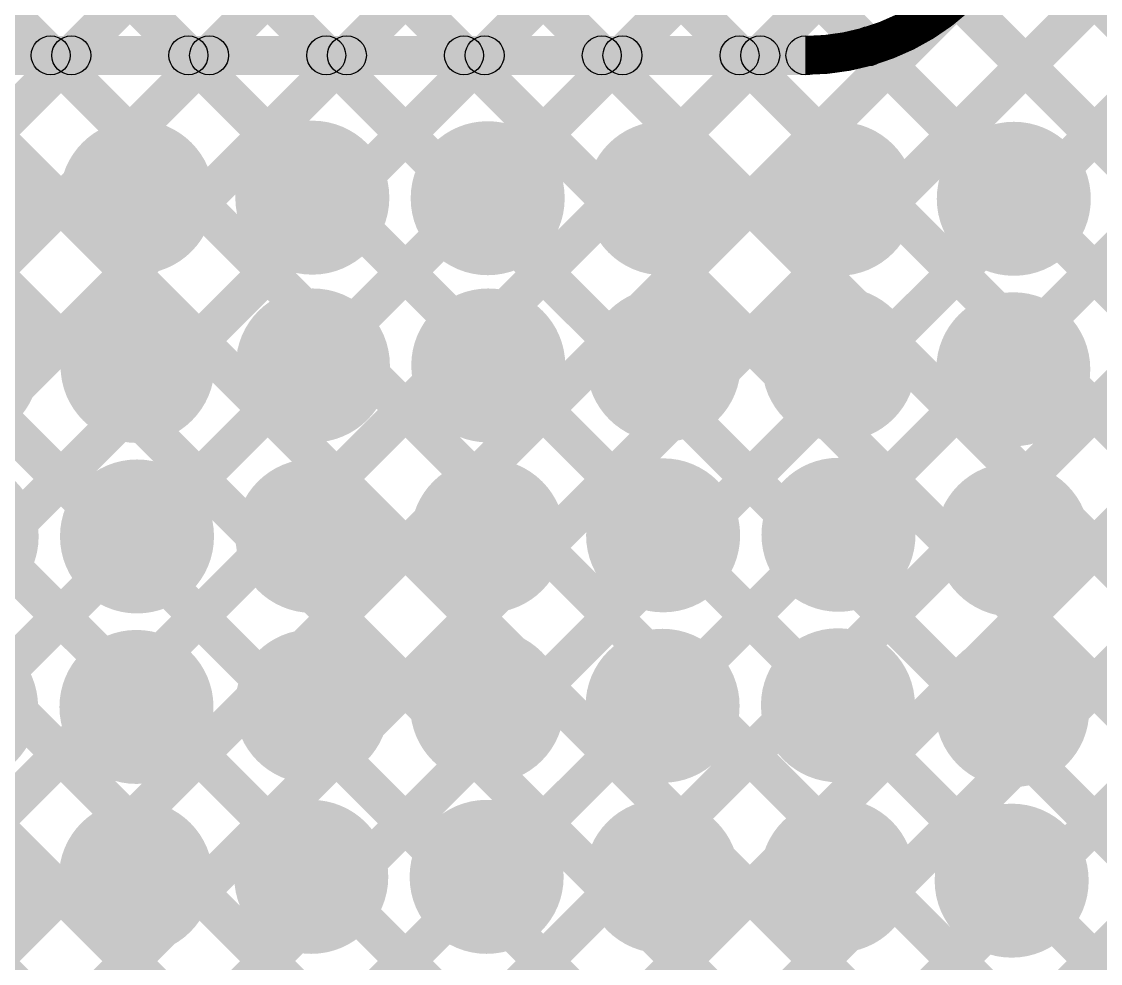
# Model space of a CAD drawing. Header units: millimetres. Extents: x 3.07 to 5.81, y 1.29 to 3.84.
# Drawn here: x 5.0831 to 5.3045, y 2.1916 to 2.3849 of the extents above; entities that cross this region are included whole.
import ezdxf

# ---------------------------------------------------------------- set-up
doc = ezdxf.new("R2010")
doc.units = ezdxf.units.MM
doc.header["$MEASUREMENT"] = 0
for name, color, linetype in [('BottomLayer', 5, 'Continuous'), ('BottomSolder', 6, 'Continuous'), ('TopLayer', 1, 'Continuous'), ('TopSolder', 216, 'Continuous'), ('ViaHoleLayer', 16, 'Continuous')]:
    doc.layers.add(name, color=color, linetype=linetype)

msp = doc.modelspace()

# ---------------------------------------------------------------- hatches: boundary and pattern name
at = {"layer": 'BottomLayer'}
for points in [[(4.72717, 2.84736), (4.73283, 2.85301), (5.60207, 1.98377), (5.59642, 1.97811)], [(4.72717, 2.81907), (4.73283, 2.82473), (5.48773, 2.06983), (5.48207, 2.06417)], [(4.72717, 2.79079), (4.73283, 2.79644), (5.45945, 2.06983), (5.45379, 2.06417)], [(4.72717, 2.7625), (4.73283, 2.76816), (5.44083, 2.06016), (5.43517, 2.0545)], [(4.72717, 2.73422), (4.73283, 2.73988), (5.44083, 2.03188), (5.43517, 2.02622)], [(4.72717, 2.70594), (4.73283, 2.71159), (5.44083, 2.00359), (5.43517, 1.99794)], [(4.72717, 2.67765), (4.73283, 2.68331), (5.41131, 2.00483), (5.40565, 1.99917)], [(4.72717, 2.64937), (4.73283, 2.65502), (5.38302, 2.00483), (5.37737, 1.99917)], [(4.72717, 2.62108), (4.73283, 2.62674), (5.35474, 2.00483), (5.34908, 1.99917)], [(4.72717, 2.5928), (4.73283, 2.59845), (5.26045, 2.07083), (5.2548, 2.06517)], [(4.72717, 2.56451), (4.73283, 2.57017), (5.23217, 2.07083), (5.22651, 2.06517)], [(4.72717, 2.53623), (4.73283, 2.54189), (5.21483, 2.05989), (5.20917, 2.05423)], [(4.89797, 2.09217), (4.89232, 2.09783), (5.28432, 2.48983), (5.28997, 2.48417)], [(4.92626, 2.09217), (4.9206, 2.09783), (5.3126, 2.48983), (5.31826, 2.48417)], [(4.93583, 1.84718), (4.93017, 1.85284), (5.56716, 2.48983), (5.57282, 2.48417)], [(4.93583, 1.87547), (4.93017, 1.88113), (5.53887, 2.48983), (5.54453, 2.48417)], [(4.93583, 1.8189), (4.93017, 1.82456), (5.59544, 2.48983), (5.6011, 2.48417)], [(4.93583, 1.90375), (4.93017, 1.90941), (5.51059, 2.48983), (5.51625, 2.48417)], [(4.93583, 1.93204), (4.93017, 1.93769), (5.48231, 2.48983), (5.48796, 2.48417)], [(4.93583, 2.07346), (4.93017, 2.07912), (5.34088, 2.48983), (5.34654, 2.48417)], [(4.93583, 1.98861), (4.93017, 1.99426), (5.42574, 2.48983), (5.43139, 2.48417)], [(4.93583, 2.04517), (4.93017, 2.05083), (5.36917, 2.48983), (5.37483, 2.48417)], [(4.93583, 2.01689), (4.93017, 2.02255), (5.39745, 2.48983), (5.40311, 2.48417)], [(4.93583, 1.96032), (4.93017, 1.96598), (5.45402, 2.48983), (5.45968, 2.48417)], [(5.11864, 2.48417), (5.1243, 2.48983), (5.68683, 1.9273), (5.68117, 1.92164)], [(5.22567, 2.462), (5.23133, 2.46765), (5.68683, 2.01215), (5.68117, 2.00649)], [(4.81312, 2.09217), (4.80746, 2.09783), (5.16638, 2.45674), (5.17204, 2.45109)], [(5.21821, 2.44117), (5.22387, 2.44683), (5.68683, 1.98387), (5.68117, 1.97821)], [(4.8414, 2.09217), (4.83575, 2.09783), (5.17892, 2.44101), (5.18458, 2.43535)], [(4.86969, 2.09217), (4.86403, 2.09783), (5.20376, 2.43755), (5.20941, 2.4319)], [(5.20004, 2.43105), (5.2057, 2.43671), (5.68683, 1.95558), (5.68117, 1.94993)]]:
    msp.add_hatch(color=5, dxfattribs=at).paths.add_polyline_path(points)
h = msp.add_hatch(color=5, dxfattribs=at)
edge = h.paths.add_edge_path()
edge.add_arc((5.10677, 2.34889), 0.01181, 0, 360)
h = msp.add_hatch(color=5, dxfattribs=at)
edge = h.paths.add_edge_path()
edge.add_arc((5.14277, 2.34878), 0.01181, 0, 360)
h = msp.add_hatch(color=5, dxfattribs=at)
edge = h.paths.add_edge_path()
edge.add_arc((5.17877, 2.34867), 0.01181, 0, 360)
h = msp.add_hatch(color=5, dxfattribs=at)
edge = h.paths.add_edge_path()
edge.add_arc((5.21477, 2.34867), 0.01181, 0, 360)
h = msp.add_hatch(color=5, dxfattribs=at)
edge = h.paths.add_edge_path()
edge.add_arc((5.25077, 2.34855), 0.01181, 0, 360)
h = msp.add_hatch(color=5, dxfattribs=at)
edge = h.paths.add_edge_path()
edge.add_arc((5.28677, 2.34855), 0.01181, 0, 360)
h = msp.add_hatch(color=5, dxfattribs=at)
edge = h.paths.add_edge_path()
edge.add_arc((5.10689, 2.31422), 0.01181, 0, 360)
h = msp.add_hatch(color=5, dxfattribs=at)
edge = h.paths.add_edge_path()
edge.add_arc((5.14289, 2.31433), 0.01181, 0, 360)
h = msp.add_hatch(color=5, dxfattribs=at)
edge = h.paths.add_edge_path()
edge.add_arc((5.17889, 2.31433), 0.01181, 0, 360)
h = msp.add_hatch(color=5, dxfattribs=at)
edge = h.paths.add_edge_path()
edge.add_arc((5.21489, 2.31445), 0.01181, 0, 360)
h = msp.add_hatch(color=5, dxfattribs=at)
edge = h.paths.add_edge_path()
edge.add_arc((5.25089, 2.31456), 0.01181, 0, 360)
h = msp.add_hatch(color=5, dxfattribs=at)
edge = h.paths.add_edge_path()
edge.add_arc((5.28666, 2.31355), 0.01181, 0, 360)
h = msp.add_hatch(color=5, dxfattribs=at)
edge = h.paths.add_edge_path()
edge.add_arc((5.10678, 2.27922), 0.01181, 0, 360)
h = msp.add_hatch(color=5, dxfattribs=at)
edge = h.paths.add_edge_path()
edge.add_arc((5.14278, 2.27933), 0.01181, 0, 360)
h = msp.add_hatch(color=5, dxfattribs=at)
edge = h.paths.add_edge_path()
edge.add_arc((5.17878, 2.27933), 0.01181, 0, 360)
h = msp.add_hatch(color=5, dxfattribs=at)
edge = h.paths.add_edge_path()
edge.add_arc((5.21478, 2.27945), 0.01181, 0, 360)
h = msp.add_hatch(color=5, dxfattribs=at)
edge = h.paths.add_edge_path()
edge.add_arc((5.25078, 2.27956), 0.01181, 0, 360)
h = msp.add_hatch(color=5, dxfattribs=at)
edge = h.paths.add_edge_path()
edge.add_arc((5.28655, 2.27855), 0.01181, 0, 360)
h = msp.add_hatch(color=5, dxfattribs=at)
edge = h.paths.add_edge_path()
edge.add_arc((5.10667, 2.24422), 0.01181, 0, 360)
h = msp.add_hatch(color=5, dxfattribs=at)
edge = h.paths.add_edge_path()
edge.add_arc((5.14267, 2.24433), 0.01181, 0, 360)
h = msp.add_hatch(color=5, dxfattribs=at)
edge = h.paths.add_edge_path()
edge.add_arc((5.17867, 2.24433), 0.01181, 0, 360)
h = msp.add_hatch(color=5, dxfattribs=at)
edge = h.paths.add_edge_path()
edge.add_arc((5.21467, 2.24445), 0.01181, 0, 360)
h = msp.add_hatch(color=5, dxfattribs=at)
edge = h.paths.add_edge_path()
edge.add_arc((5.25067, 2.24456), 0.01181, 0, 360)
h = msp.add_hatch(color=5, dxfattribs=at)
edge = h.paths.add_edge_path()
edge.add_arc((5.28644, 2.24355), 0.01181, 0, 360)
h = msp.add_hatch(color=5, dxfattribs=at)
edge = h.paths.add_edge_path()
edge.add_arc((5.25055, 2.20956), 0.01181, 0, 360)
h = msp.add_hatch(color=5, dxfattribs=at)
edge = h.paths.add_edge_path()
edge.add_arc((5.10655, 2.20922), 0.01181, 0, 360)
h = msp.add_hatch(color=5, dxfattribs=at)
edge = h.paths.add_edge_path()
edge.add_arc((5.14255, 2.20933), 0.01181, 0, 360)
h = msp.add_hatch(color=5, dxfattribs=at)
edge = h.paths.add_edge_path()
edge.add_arc((5.17855, 2.20933), 0.01181, 0, 360)
h = msp.add_hatch(color=5, dxfattribs=at)
edge = h.paths.add_edge_path()
edge.add_arc((5.21455, 2.20945), 0.01181, 0, 360)
h = msp.add_hatch(color=5, dxfattribs=at)
edge = h.paths.add_edge_path()
edge.add_arc((5.28633, 2.20855), 0.01181, 0, 360)
at = {"layer": 'BottomSolder'}
h = msp.add_hatch(color=6, dxfattribs=at)
edge = h.paths.add_edge_path()
edge.add_arc((5.071, 2.34922), 0.01581, 0, 360)
h = msp.add_hatch(color=6, dxfattribs=at)
edge = h.paths.add_edge_path()
edge.add_arc((5.10677, 2.34889), 0.01581, 0, 360)
h = msp.add_hatch(color=6, dxfattribs=at)
edge = h.paths.add_edge_path()
edge.add_arc((5.14277, 2.34878), 0.01581, 0, 360)
h = msp.add_hatch(color=6, dxfattribs=at)
edge = h.paths.add_edge_path()
edge.add_arc((5.17877, 2.34867), 0.01581, 0, 360)
h = msp.add_hatch(color=6, dxfattribs=at)
edge = h.paths.add_edge_path()
edge.add_arc((5.21477, 2.34867), 0.01581, 0, 360)
h = msp.add_hatch(color=6, dxfattribs=at)
edge = h.paths.add_edge_path()
edge.add_arc((5.25077, 2.34855), 0.01581, 0, 360)
h = msp.add_hatch(color=6, dxfattribs=at)
edge = h.paths.add_edge_path()
edge.add_arc((5.28677, 2.34855), 0.01581, 0, 360)
h = msp.add_hatch(color=6, dxfattribs=at)
edge = h.paths.add_edge_path()
edge.add_arc((5.07089, 2.31422), 0.01581, 0, 360)
h = msp.add_hatch(color=6, dxfattribs=at)
edge = h.paths.add_edge_path()
edge.add_arc((5.10689, 2.31422), 0.01581, 0, 360)
h = msp.add_hatch(color=6, dxfattribs=at)
edge = h.paths.add_edge_path()
edge.add_arc((5.14289, 2.31433), 0.01581, 0, 360)
h = msp.add_hatch(color=6, dxfattribs=at)
edge = h.paths.add_edge_path()
edge.add_arc((5.17889, 2.31433), 0.01581, 0, 360)
h = msp.add_hatch(color=6, dxfattribs=at)
edge = h.paths.add_edge_path()
edge.add_arc((5.21489, 2.31445), 0.01581, 0, 360)
h = msp.add_hatch(color=6, dxfattribs=at)
edge = h.paths.add_edge_path()
edge.add_arc((5.25089, 2.31456), 0.01581, 0, 360)
h = msp.add_hatch(color=6, dxfattribs=at)
edge = h.paths.add_edge_path()
edge.add_arc((5.28666, 2.31355), 0.01581, 0, 360)
h = msp.add_hatch(color=6, dxfattribs=at)
edge = h.paths.add_edge_path()
edge.add_arc((5.07078, 2.27922), 0.01581, 0, 360)
h = msp.add_hatch(color=6, dxfattribs=at)
edge = h.paths.add_edge_path()
edge.add_arc((5.10678, 2.27922), 0.01581, 0, 360)
h = msp.add_hatch(color=6, dxfattribs=at)
edge = h.paths.add_edge_path()
edge.add_arc((5.14278, 2.27933), 0.01581, 0, 360)
h = msp.add_hatch(color=6, dxfattribs=at)
edge = h.paths.add_edge_path()
edge.add_arc((5.17878, 2.27933), 0.01581, 0, 360)
h = msp.add_hatch(color=6, dxfattribs=at)
edge = h.paths.add_edge_path()
edge.add_arc((5.21478, 2.27945), 0.01581, 0, 360)
h = msp.add_hatch(color=6, dxfattribs=at)
edge = h.paths.add_edge_path()
edge.add_arc((5.25078, 2.27956), 0.01581, 0, 360)
h = msp.add_hatch(color=6, dxfattribs=at)
edge = h.paths.add_edge_path()
edge.add_arc((5.28655, 2.27855), 0.01581, 0, 360)
h = msp.add_hatch(color=6, dxfattribs=at)
edge = h.paths.add_edge_path()
edge.add_arc((5.07067, 2.24422), 0.01581, 0, 360)
h = msp.add_hatch(color=6, dxfattribs=at)
edge = h.paths.add_edge_path()
edge.add_arc((5.10667, 2.24422), 0.01581, 0, 360)
h = msp.add_hatch(color=6, dxfattribs=at)
edge = h.paths.add_edge_path()
edge.add_arc((5.14267, 2.24433), 0.01581, 0, 360)
h = msp.add_hatch(color=6, dxfattribs=at)
edge = h.paths.add_edge_path()
edge.add_arc((5.17867, 2.24433), 0.01581, 0, 360)
h = msp.add_hatch(color=6, dxfattribs=at)
edge = h.paths.add_edge_path()
edge.add_arc((5.21467, 2.24445), 0.01581, 0, 360)
h = msp.add_hatch(color=6, dxfattribs=at)
edge = h.paths.add_edge_path()
edge.add_arc((5.25067, 2.24456), 0.01581, 0, 360)
h = msp.add_hatch(color=6, dxfattribs=at)
edge = h.paths.add_edge_path()
edge.add_arc((5.28644, 2.24355), 0.01581, 0, 360)
h = msp.add_hatch(color=6, dxfattribs=at)
edge = h.paths.add_edge_path()
edge.add_arc((5.07055, 2.20922), 0.01581, 0, 360)
h = msp.add_hatch(color=6, dxfattribs=at)
edge = h.paths.add_edge_path()
edge.add_arc((5.10655, 2.20922), 0.01581, 0, 360)
h = msp.add_hatch(color=6, dxfattribs=at)
edge = h.paths.add_edge_path()
edge.add_arc((5.14255, 2.20933), 0.01581, 0, 360)
h = msp.add_hatch(color=6, dxfattribs=at)
edge = h.paths.add_edge_path()
edge.add_arc((5.17855, 2.20933), 0.01581, 0, 360)
h = msp.add_hatch(color=6, dxfattribs=at)
edge = h.paths.add_edge_path()
edge.add_arc((5.21455, 2.20945), 0.01581, 0, 360)
h = msp.add_hatch(color=6, dxfattribs=at)
edge = h.paths.add_edge_path()
edge.add_arc((5.25055, 2.20956), 0.01581, 0, 360)
h = msp.add_hatch(color=6, dxfattribs=at)
edge = h.paths.add_edge_path()
edge.add_arc((5.28633, 2.20855), 0.01581, 0, 360)
at = {"layer": 'TopLayer'}
for points in [[(4.93583, 1.98861), (4.93017, 1.99426), (5.63417, 2.69826), (5.63983, 2.69261)], [(4.93968, 1.96417), (4.93402, 1.96983), (5.63417, 2.66998), (5.63983, 2.66432)], [(4.96796, 1.96417), (4.96231, 1.96983), (5.63417, 2.64169), (5.63983, 2.63604)], [(4.99625, 1.96417), (4.99059, 1.96983), (5.63417, 2.61341), (5.63983, 2.60775)], [(4.93583, 2.01689), (4.93017, 2.02255), (5.50347, 2.59585), (5.50913, 2.59019)], [(5.02453, 1.96417), (5.01887, 1.96983), (5.63417, 2.58513), (5.63983, 2.57947)], [(5.17719, 2.08854), (5.17153, 2.0942), (5.63417, 2.55684), (5.63983, 2.55118)], [(5.2071, 2.09017), (5.20144, 2.09583), (5.63417, 2.52856), (5.63983, 2.5229)], [(5.28379, 2.40387), (5.28945, 2.40953), (5.60315, 2.09583), (5.59749, 2.09017)], [(4.93583, 2.04517), (4.93017, 2.05083), (5.27231, 2.39297), (5.27797, 2.38731)], [(5.27218, 2.3872), (5.27784, 2.39285), (5.57487, 2.09583), (5.56921, 2.09017)], [(4.93583, 2.10174), (4.93017, 2.1074), (5.2036, 2.38083), (5.20926, 2.37517)], [(4.93583, 2.13003), (4.93017, 2.13568), (5.17532, 2.38083), (5.18097, 2.37517)], [(4.93583, 2.07346), (4.93017, 2.07912), (5.23188, 2.38083), (5.23754, 2.37517)], [(4.93583, 2.15831), (4.93017, 2.16397), (5.14703, 2.38083), (5.15269, 2.37517)], [(4.93583, 2.1866), (4.93017, 2.19225), (5.11875, 2.38083), (5.1244, 2.37517)], [(4.93583, 2.21488), (4.93017, 2.22054), (5.09046, 2.38083), (5.09612, 2.37517)], [(4.936, 2.374), (4.936, 2.382), (5.244, 2.382), (5.244, 2.374)], [(4.9448, 2.37517), (4.95045, 2.38083), (5.23545, 2.09583), (5.2298, 2.09017)], [(4.97308, 2.37517), (4.97874, 2.38083), (5.26374, 2.09583), (5.25808, 2.09017)], [(5.00137, 2.37517), (5.00702, 2.38083), (5.29202, 2.09583), (5.28637, 2.09017)], [(5.02965, 2.37517), (5.03531, 2.38083), (5.32031, 2.09583), (5.31465, 2.09017)], [(5.05794, 2.37517), (5.06359, 2.38083), (5.34859, 2.09583), (5.34294, 2.09017)], [(5.08622, 2.37517), (5.09188, 2.38083), (5.37688, 2.09583), (5.37122, 2.09017)], [(5.1145, 2.37517), (5.12016, 2.38083), (5.40516, 2.09583), (5.3995, 2.09017)], [(5.14279, 2.37517), (5.14844, 2.38083), (5.43344, 2.09583), (5.42779, 2.09017)], [(5.17107, 2.37517), (5.17673, 2.38083), (5.46173, 2.09583), (5.45607, 2.09017)], [(5.19936, 2.37517), (5.20501, 2.38083), (5.49001, 2.09583), (5.48436, 2.09017)], [(5.22764, 2.37517), (5.2333, 2.38083), (5.5183, 2.09583), (5.51264, 2.09017)], [(5.25408, 2.37702), (5.25973, 2.38268), (5.54658, 2.09583), (5.54093, 2.09017)], [(4.93017, 2.36151), (4.93583, 2.36717), (5.20717, 2.09583), (5.20151, 2.09017)], [(4.93017, 2.33323), (4.93583, 2.33889), (5.17992, 2.09479), (5.17426, 2.08914)]]:
    msp.add_hatch(color=1, dxfattribs=at).paths.add_polyline_path(points)
h = msp.add_hatch(color=1, dxfattribs=at)
edge = h.paths.add_edge_path()
edge.add_arc((5.25691, 2.37985), 0.004, 0, 360)
h = msp.add_hatch(color=1, dxfattribs=at)
edge = h.paths.add_edge_path()
edge.add_arc((5.08905, 2.378), 0.004, 0, 360)
h = msp.add_hatch(color=1, dxfattribs=at)
edge = h.paths.add_edge_path()
edge.add_arc((5.09329, 2.378), 0.004, 0, 360)
h = msp.add_hatch(color=1, dxfattribs=at)
edge = h.paths.add_edge_path()
edge.add_arc((5.11733, 2.378), 0.004, 0, 360)
h = msp.add_hatch(color=1, dxfattribs=at)
edge = h.paths.add_edge_path()
edge.add_arc((5.12158, 2.378), 0.004, 0, 360)
h = msp.add_hatch(color=1, dxfattribs=at)
edge = h.paths.add_edge_path()
edge.add_arc((5.14562, 2.378), 0.004, 0, 360)
h = msp.add_hatch(color=1, dxfattribs=at)
edge = h.paths.add_edge_path()
edge.add_arc((5.14986, 2.378), 0.004, 0, 360)
h = msp.add_hatch(color=1, dxfattribs=at)
edge = h.paths.add_edge_path()
edge.add_arc((5.1739, 2.378), 0.004, 0, 360)
h = msp.add_hatch(color=1, dxfattribs=at)
edge = h.paths.add_edge_path()
edge.add_arc((5.17814, 2.378), 0.004, 0, 360)
h = msp.add_hatch(color=1, dxfattribs=at)
edge = h.paths.add_edge_path()
edge.add_arc((5.20219, 2.378), 0.004, 0, 360)
h = msp.add_hatch(color=1, dxfattribs=at)
edge = h.paths.add_edge_path()
edge.add_arc((5.20643, 2.378), 0.004, 0, 360)
h = msp.add_hatch(color=1, dxfattribs=at)
edge = h.paths.add_edge_path()
edge.add_arc((5.23047, 2.378), 0.004, 0, 360)
h = msp.add_hatch(color=1, dxfattribs=at)
edge = h.paths.add_edge_path()
edge.add_arc((5.23471, 2.378), 0.004, 0, 360)
h = msp.add_hatch(color=1, dxfattribs=at)
edge = h.paths.add_edge_path()
edge.add_arc((5.244, 2.378), 0.004, 0, 360)
h = msp.add_hatch(color=1, dxfattribs=at)
edge = h.paths.add_edge_path()
edge.add_arc((5.244, 2.378), 0.004, 0, 360)
h = msp.add_hatch(color=1, dxfattribs=at)
edge = h.paths.add_edge_path()
edge.add_arc((5.10677, 2.34889), 0.01181, 0, 360)
h = msp.add_hatch(color=1, dxfattribs=at)
edge = h.paths.add_edge_path()
edge.add_arc((5.14277, 2.34878), 0.01181, 0, 360)
h = msp.add_hatch(color=1, dxfattribs=at)
edge = h.paths.add_edge_path()
edge.add_arc((5.17877, 2.34867), 0.01181, 0, 360)
h = msp.add_hatch(color=1, dxfattribs=at)
edge = h.paths.add_edge_path()
edge.add_arc((5.21477, 2.34867), 0.01181, 0, 360)
h = msp.add_hatch(color=1, dxfattribs=at)
edge = h.paths.add_edge_path()
edge.add_arc((5.25077, 2.34855), 0.01181, 0, 360)
h = msp.add_hatch(color=1, dxfattribs=at)
edge = h.paths.add_edge_path()
edge.add_arc((5.28677, 2.34855), 0.01181, 0, 360)
h = msp.add_hatch(color=1, dxfattribs=at)
edge = h.paths.add_edge_path()
edge.add_arc((5.10689, 2.31422), 0.01181, 0, 360)
h = msp.add_hatch(color=1, dxfattribs=at)
edge = h.paths.add_edge_path()
edge.add_arc((5.14289, 2.31433), 0.01181, 0, 360)
h = msp.add_hatch(color=1, dxfattribs=at)
edge = h.paths.add_edge_path()
edge.add_arc((5.17889, 2.31433), 0.01181, 0, 360)
h = msp.add_hatch(color=1, dxfattribs=at)
edge = h.paths.add_edge_path()
edge.add_arc((5.21489, 2.31445), 0.01181, 0, 360)
h = msp.add_hatch(color=1, dxfattribs=at)
edge = h.paths.add_edge_path()
edge.add_arc((5.25089, 2.31456), 0.01181, 0, 360)
h = msp.add_hatch(color=1, dxfattribs=at)
edge = h.paths.add_edge_path()
edge.add_arc((5.28666, 2.31355), 0.01181, 0, 360)
h = msp.add_hatch(color=1, dxfattribs=at)
edge = h.paths.add_edge_path()
edge.add_arc((5.10678, 2.27922), 0.01181, 0, 360)
h = msp.add_hatch(color=1, dxfattribs=at)
edge = h.paths.add_edge_path()
edge.add_arc((5.14278, 2.27933), 0.01181, 0, 360)
h = msp.add_hatch(color=1, dxfattribs=at)
edge = h.paths.add_edge_path()
edge.add_arc((5.17878, 2.27933), 0.01181, 0, 360)
h = msp.add_hatch(color=1, dxfattribs=at)
edge = h.paths.add_edge_path()
edge.add_arc((5.21478, 2.27945), 0.01181, 0, 360)
h = msp.add_hatch(color=1, dxfattribs=at)
edge = h.paths.add_edge_path()
edge.add_arc((5.25078, 2.27956), 0.01181, 0, 360)
h = msp.add_hatch(color=1, dxfattribs=at)
edge = h.paths.add_edge_path()
edge.add_arc((5.28655, 2.27855), 0.01181, 0, 360)
h = msp.add_hatch(color=1, dxfattribs=at)
edge = h.paths.add_edge_path()
edge.add_arc((5.10667, 2.24422), 0.01181, 0, 360)
h = msp.add_hatch(color=1, dxfattribs=at)
edge = h.paths.add_edge_path()
edge.add_arc((5.14267, 2.24433), 0.01181, 0, 360)
h = msp.add_hatch(color=1, dxfattribs=at)
edge = h.paths.add_edge_path()
edge.add_arc((5.17867, 2.24433), 0.01181, 0, 360)
h = msp.add_hatch(color=1, dxfattribs=at)
edge = h.paths.add_edge_path()
edge.add_arc((5.21467, 2.24445), 0.01181, 0, 360)
h = msp.add_hatch(color=1, dxfattribs=at)
edge = h.paths.add_edge_path()
edge.add_arc((5.25067, 2.24456), 0.01181, 0, 360)
h = msp.add_hatch(color=1, dxfattribs=at)
edge = h.paths.add_edge_path()
edge.add_arc((5.28644, 2.24355), 0.01181, 0, 360)
h = msp.add_hatch(color=1, dxfattribs=at)
edge = h.paths.add_edge_path()
edge.add_arc((5.25055, 2.20956), 0.01181, 0, 360)
h = msp.add_hatch(color=1, dxfattribs=at)
edge = h.paths.add_edge_path()
edge.add_arc((5.10655, 2.20922), 0.01181, 0, 360)
h = msp.add_hatch(color=1, dxfattribs=at)
edge = h.paths.add_edge_path()
edge.add_arc((5.14255, 2.20933), 0.01181, 0, 360)
h = msp.add_hatch(color=1, dxfattribs=at)
edge = h.paths.add_edge_path()
edge.add_arc((5.17855, 2.20933), 0.01181, 0, 360)
h = msp.add_hatch(color=1, dxfattribs=at)
edge = h.paths.add_edge_path()
edge.add_arc((5.21455, 2.20945), 0.01181, 0, 360)
h = msp.add_hatch(color=1, dxfattribs=at)
edge = h.paths.add_edge_path()
edge.add_arc((5.28633, 2.20855), 0.01181, 0, 360)
at = {"layer": 'TopSolder'}
h = msp.add_hatch(color=216, dxfattribs=at)
edge = h.paths.add_edge_path()
edge.add_arc((5.071, 2.34922), 0.01581, 0, 360)
h = msp.add_hatch(color=216, dxfattribs=at)
edge = h.paths.add_edge_path()
edge.add_arc((5.10677, 2.34889), 0.01581, 0, 360)
h = msp.add_hatch(color=216, dxfattribs=at)
edge = h.paths.add_edge_path()
edge.add_arc((5.14277, 2.34878), 0.01581, 0, 360)
h = msp.add_hatch(color=216, dxfattribs=at)
edge = h.paths.add_edge_path()
edge.add_arc((5.17877, 2.34867), 0.01581, 0, 360)
h = msp.add_hatch(color=216, dxfattribs=at)
edge = h.paths.add_edge_path()
edge.add_arc((5.21477, 2.34867), 0.01581, 0, 360)
h = msp.add_hatch(color=216, dxfattribs=at)
edge = h.paths.add_edge_path()
edge.add_arc((5.25077, 2.34855), 0.01581, 0, 360)
h = msp.add_hatch(color=216, dxfattribs=at)
edge = h.paths.add_edge_path()
edge.add_arc((5.28677, 2.34855), 0.01581, 0, 360)
h = msp.add_hatch(color=216, dxfattribs=at)
edge = h.paths.add_edge_path()
edge.add_arc((5.07089, 2.31422), 0.01581, 0, 360)
h = msp.add_hatch(color=216, dxfattribs=at)
edge = h.paths.add_edge_path()
edge.add_arc((5.10689, 2.31422), 0.01581, 0, 360)
h = msp.add_hatch(color=216, dxfattribs=at)
edge = h.paths.add_edge_path()
edge.add_arc((5.14289, 2.31433), 0.01581, 0, 360)
h = msp.add_hatch(color=216, dxfattribs=at)
edge = h.paths.add_edge_path()
edge.add_arc((5.17889, 2.31433), 0.01581, 0, 360)
h = msp.add_hatch(color=216, dxfattribs=at)
edge = h.paths.add_edge_path()
edge.add_arc((5.21489, 2.31445), 0.01581, 0, 360)
h = msp.add_hatch(color=216, dxfattribs=at)
edge = h.paths.add_edge_path()
edge.add_arc((5.25089, 2.31456), 0.01581, 0, 360)
h = msp.add_hatch(color=216, dxfattribs=at)
edge = h.paths.add_edge_path()
edge.add_arc((5.28666, 2.31355), 0.01581, 0, 360)
h = msp.add_hatch(color=216, dxfattribs=at)
edge = h.paths.add_edge_path()
edge.add_arc((5.07078, 2.27922), 0.01581, 0, 360)
h = msp.add_hatch(color=216, dxfattribs=at)
edge = h.paths.add_edge_path()
edge.add_arc((5.10678, 2.27922), 0.01581, 0, 360)
h = msp.add_hatch(color=216, dxfattribs=at)
edge = h.paths.add_edge_path()
edge.add_arc((5.14278, 2.27933), 0.01581, 0, 360)
h = msp.add_hatch(color=216, dxfattribs=at)
edge = h.paths.add_edge_path()
edge.add_arc((5.17878, 2.27933), 0.01581, 0, 360)
h = msp.add_hatch(color=216, dxfattribs=at)
edge = h.paths.add_edge_path()
edge.add_arc((5.21478, 2.27945), 0.01581, 0, 360)
h = msp.add_hatch(color=216, dxfattribs=at)
edge = h.paths.add_edge_path()
edge.add_arc((5.25078, 2.27956), 0.01581, 0, 360)
h = msp.add_hatch(color=216, dxfattribs=at)
edge = h.paths.add_edge_path()
edge.add_arc((5.28655, 2.27855), 0.01581, 0, 360)
h = msp.add_hatch(color=216, dxfattribs=at)
edge = h.paths.add_edge_path()
edge.add_arc((5.07067, 2.24422), 0.01581, 0, 360)
h = msp.add_hatch(color=216, dxfattribs=at)
edge = h.paths.add_edge_path()
edge.add_arc((5.10667, 2.24422), 0.01581, 0, 360)
h = msp.add_hatch(color=216, dxfattribs=at)
edge = h.paths.add_edge_path()
edge.add_arc((5.14267, 2.24433), 0.01581, 0, 360)
h = msp.add_hatch(color=216, dxfattribs=at)
edge = h.paths.add_edge_path()
edge.add_arc((5.17867, 2.24433), 0.01581, 0, 360)
h = msp.add_hatch(color=216, dxfattribs=at)
edge = h.paths.add_edge_path()
edge.add_arc((5.21467, 2.24445), 0.01581, 0, 360)
h = msp.add_hatch(color=216, dxfattribs=at)
edge = h.paths.add_edge_path()
edge.add_arc((5.25067, 2.24456), 0.01581, 0, 360)
h = msp.add_hatch(color=216, dxfattribs=at)
edge = h.paths.add_edge_path()
edge.add_arc((5.28644, 2.24355), 0.01581, 0, 360)
h = msp.add_hatch(color=216, dxfattribs=at)
edge = h.paths.add_edge_path()
edge.add_arc((5.07055, 2.20922), 0.01581, 0, 360)
h = msp.add_hatch(color=216, dxfattribs=at)
edge = h.paths.add_edge_path()
edge.add_arc((5.10655, 2.20922), 0.01581, 0, 360)
h = msp.add_hatch(color=216, dxfattribs=at)
edge = h.paths.add_edge_path()
edge.add_arc((5.14255, 2.20933), 0.01581, 0, 360)
h = msp.add_hatch(color=216, dxfattribs=at)
edge = h.paths.add_edge_path()
edge.add_arc((5.17855, 2.20933), 0.01581, 0, 360)
h = msp.add_hatch(color=216, dxfattribs=at)
edge = h.paths.add_edge_path()
edge.add_arc((5.21455, 2.20945), 0.01581, 0, 360)
h = msp.add_hatch(color=216, dxfattribs=at)
edge = h.paths.add_edge_path()
edge.add_arc((5.25055, 2.20956), 0.01581, 0, 360)
h = msp.add_hatch(color=216, dxfattribs=at)
edge = h.paths.add_edge_path()
edge.add_arc((5.28633, 2.20855), 0.01581, 0, 360)
at = {"layer": 'ViaHoleLayer'}
h = msp.add_hatch(color=16, dxfattribs=at)
edge = h.paths.add_edge_path()
edge.add_arc((5.10677, 2.34889), 0.00787, 0, 360)
h = msp.add_hatch(color=16, dxfattribs=at)
edge = h.paths.add_edge_path()
edge.add_arc((5.14277, 2.34878), 0.00787, 0, 360)
h = msp.add_hatch(color=16, dxfattribs=at)
edge = h.paths.add_edge_path()
edge.add_arc((5.17877, 2.34867), 0.00787, 0, 360)
h = msp.add_hatch(color=16, dxfattribs=at)
edge = h.paths.add_edge_path()
edge.add_arc((5.21477, 2.34867), 0.00787, 0, 360)
h = msp.add_hatch(color=16, dxfattribs=at)
edge = h.paths.add_edge_path()
edge.add_arc((5.25077, 2.34855), 0.00787, 0, 360)
h = msp.add_hatch(color=16, dxfattribs=at)
edge = h.paths.add_edge_path()
edge.add_arc((5.28677, 2.34855), 0.00787, 0, 360)
h = msp.add_hatch(color=16, dxfattribs=at)
edge = h.paths.add_edge_path()
edge.add_arc((5.10689, 2.31422), 0.00787, 0, 360)
h = msp.add_hatch(color=16, dxfattribs=at)
edge = h.paths.add_edge_path()
edge.add_arc((5.14289, 2.31433), 0.00787, 0, 360)
h = msp.add_hatch(color=16, dxfattribs=at)
edge = h.paths.add_edge_path()
edge.add_arc((5.17889, 2.31433), 0.00787, 0, 360)
h = msp.add_hatch(color=16, dxfattribs=at)
edge = h.paths.add_edge_path()
edge.add_arc((5.21489, 2.31445), 0.00787, 0, 360)
h = msp.add_hatch(color=16, dxfattribs=at)
edge = h.paths.add_edge_path()
edge.add_arc((5.25089, 2.31456), 0.00787, 0, 360)
h = msp.add_hatch(color=16, dxfattribs=at)
edge = h.paths.add_edge_path()
edge.add_arc((5.28666, 2.31355), 0.00787, 0, 360)
h = msp.add_hatch(color=16, dxfattribs=at)
edge = h.paths.add_edge_path()
edge.add_arc((5.10678, 2.27922), 0.00787, 0, 360)
h = msp.add_hatch(color=16, dxfattribs=at)
edge = h.paths.add_edge_path()
edge.add_arc((5.14278, 2.27933), 0.00787, 0, 360)
h = msp.add_hatch(color=16, dxfattribs=at)
edge = h.paths.add_edge_path()
edge.add_arc((5.17878, 2.27933), 0.00787, 0, 360)
h = msp.add_hatch(color=16, dxfattribs=at)
edge = h.paths.add_edge_path()
edge.add_arc((5.21478, 2.27945), 0.00787, 0, 360)
h = msp.add_hatch(color=16, dxfattribs=at)
edge = h.paths.add_edge_path()
edge.add_arc((5.25078, 2.27956), 0.00787, 0, 360)
h = msp.add_hatch(color=16, dxfattribs=at)
edge = h.paths.add_edge_path()
edge.add_arc((5.28655, 2.27855), 0.00787, 0, 360)
h = msp.add_hatch(color=16, dxfattribs=at)
edge = h.paths.add_edge_path()
edge.add_arc((5.21467, 2.24445), 0.00787, 0, 360)
h = msp.add_hatch(color=16, dxfattribs=at)
edge = h.paths.add_edge_path()
edge.add_arc((5.25067, 2.24456), 0.00787, 0, 360)
h = msp.add_hatch(color=16, dxfattribs=at)
edge = h.paths.add_edge_path()
edge.add_arc((5.10667, 2.24422), 0.00787, 0, 360)
h = msp.add_hatch(color=16, dxfattribs=at)
edge = h.paths.add_edge_path()
edge.add_arc((5.14267, 2.24433), 0.00787, 0, 360)
h = msp.add_hatch(color=16, dxfattribs=at)
edge = h.paths.add_edge_path()
edge.add_arc((5.17867, 2.24433), 0.00787, 0, 360)
h = msp.add_hatch(color=16, dxfattribs=at)
edge = h.paths.add_edge_path()
edge.add_arc((5.28644, 2.24355), 0.00787, 0, 360)
h = msp.add_hatch(color=16, dxfattribs=at)
edge = h.paths.add_edge_path()
edge.add_arc((5.10655, 2.20922), 0.00787, 0, 360)
h = msp.add_hatch(color=16, dxfattribs=at)
edge = h.paths.add_edge_path()
edge.add_arc((5.14255, 2.20933), 0.00787, 0, 360)
h = msp.add_hatch(color=16, dxfattribs=at)
edge = h.paths.add_edge_path()
edge.add_arc((5.17855, 2.20933), 0.00787, 0, 360)
h = msp.add_hatch(color=16, dxfattribs=at)
edge = h.paths.add_edge_path()
edge.add_arc((5.21455, 2.20945), 0.00787, 0, 360)
h = msp.add_hatch(color=16, dxfattribs=at)
edge = h.paths.add_edge_path()
edge.add_arc((5.25055, 2.20956), 0.00787, 0, 360)
h = msp.add_hatch(color=16, dxfattribs=at)
edge = h.paths.add_edge_path()
edge.add_arc((5.28633, 2.20855), 0.00787, 0, 360)

# ---------------------------------------------------------------- linework, layer by layer
at = {"layer": 'TopLayer', "const_width": 0.008}
msp.add_lwpolyline([(5.29, 2.424, -0.414214), (5.244, 2.378)], format="xyb", dxfattribs=at)
at = {"layer": 'TopLayer'}
for centre in [(5.25691, 2.37985), (5.08905, 2.378), (5.09329, 2.378), (5.11733, 2.378), (5.12158, 2.378), (5.14562, 2.378), (5.14986, 2.378), (5.1739, 2.378), (5.17814, 2.378), (5.20219, 2.378), (5.20643, 2.378), (5.23047, 2.378), (5.23471, 2.378), (5.244, 2.378), (5.244, 2.378)]:
    msp.add_circle(centre, 0.004, dxfattribs=at)

doc.saveas('drawing.dxf')
